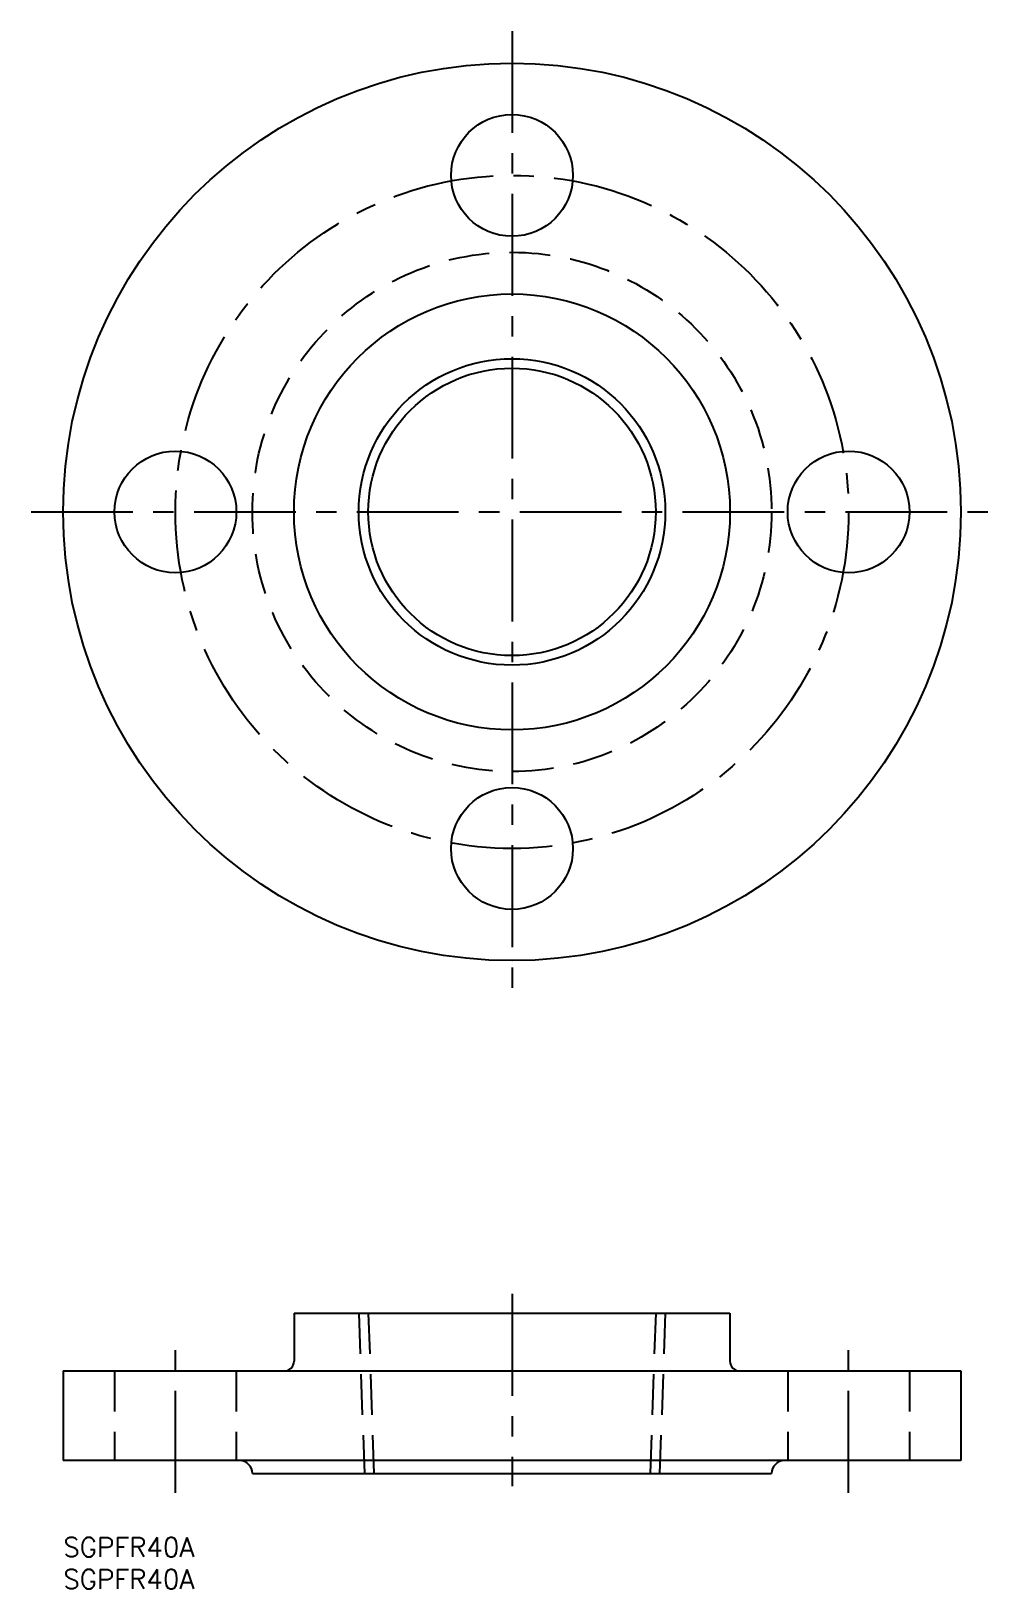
# Model space of a CAD drawing. Extents: x -5 to 145, y -8 to 235.
import ezdxf

# ---------------------------------------------------------------- set-up
doc = ezdxf.new("R2010")
doc.units = 0
doc.header["$LTSCALE"] = 0.5
doc.linetypes.add('CENTER', pattern=[50.8, 31.75, -6.35, 6.35, -6.35])
doc.linetypes.add('DASHED', pattern=[19.05, 12.7, -6.35])
for name, color, linetype in [('MSM_CENTER', 1, 'CENTER'), ('MSM_CONTINUOUS', 7, 'CONTINUOUS'), ('MSM_DASHED', 4, 'DASHED'), ('MSM_NARROW', 5, 'CONTINUOUS'), ('MSM_PART_NUMBER', 7, 'CONTINUOUS')]:
    doc.layers.add(name, color=color, linetype=linetype)
doc.styles.get("Standard").update_dxf_attribs({"font": 'txt.shx', "height": 3, "bigfont": 'bigfont.shx'})

msp = doc.modelspace()

# ---------------------------------------------------------------- linework, layer by layer
at = {"layer": 'MSM_CENTER'}
for p, q in [((70, 235), (70, 85)), ((-5, 160), (145, 160)), ((70, 38), (70, 8)), ((17.5, 7), (17.5, 31)), ((122.5, 7), (122.5, 31))]:
    msp.add_line(p, q, dxfattribs=at)
msp.add_circle((70, 160), 52.5, dxfattribs=at)
at = {"layer": 'MSM_CONTINUOUS'}
for p, q in [((36, 35), (36, 27.5)), ((36, 35), (104, 35)), ((104, 35), (104, 27.5)), ((0, 26), (0, 12)), ((0, 26), (140, 26)), ((140, 26), (140, 12)), ((140, 12), (0, 12)), ((29.5, 10), (110.5, 10))]:
    msp.add_line(p, q, dxfattribs=at)
for centre, radius in [((70, 160), 70), ((70, 212.5), 9.5), ((70, 160), 34), ((70, 160), 22.42), ((17.5, 160), 9.5), ((122.5, 160), 9.5), ((70, 107.5), 9.5)]:
    msp.add_circle(centre, radius, dxfattribs=at)
for centre, radius, start, end in [((34.5, 27.5), 1.5, 270, 0), ((105.5, 27.5), 1.5, 180, 270), ((27.5, 10), 2, 0, 90), ((112.5, 10), 2, 90, 180)]:
    msp.add_arc(centre, radius, start, end, dxfattribs=at)
at = {"layer": 'MSM_DASHED'}
for p, q in [((46.1, 35), (46.97, 10)), ((47.58, 35), (48.45, 10)), ((92.42, 35), (91.55, 10)), ((93.9, 35), (93.03, 10)), ((8, 26), (8, 12)), ((27, 26), (27, 12)), ((113, 26), (113, 12)), ((132, 26), (132, 12))]:
    msp.add_line(p, q, dxfattribs=at)
msp.add_circle((70, 160), 40.5, dxfattribs=at)
at = {"layer": 'MSM_NARROW'}
msp.add_circle((70, 160), 23.9, dxfattribs=at)

# ---------------------------------------------------------------- texts
at = {"layer": 'MSM_PART_NUMBER'}
for p in [(0, -3), (0, -8)]:
    msp.add_text('SGPFR40A', height=3, dxfattribs=at).set_placement(p)

doc.saveas('drawing.dxf')
